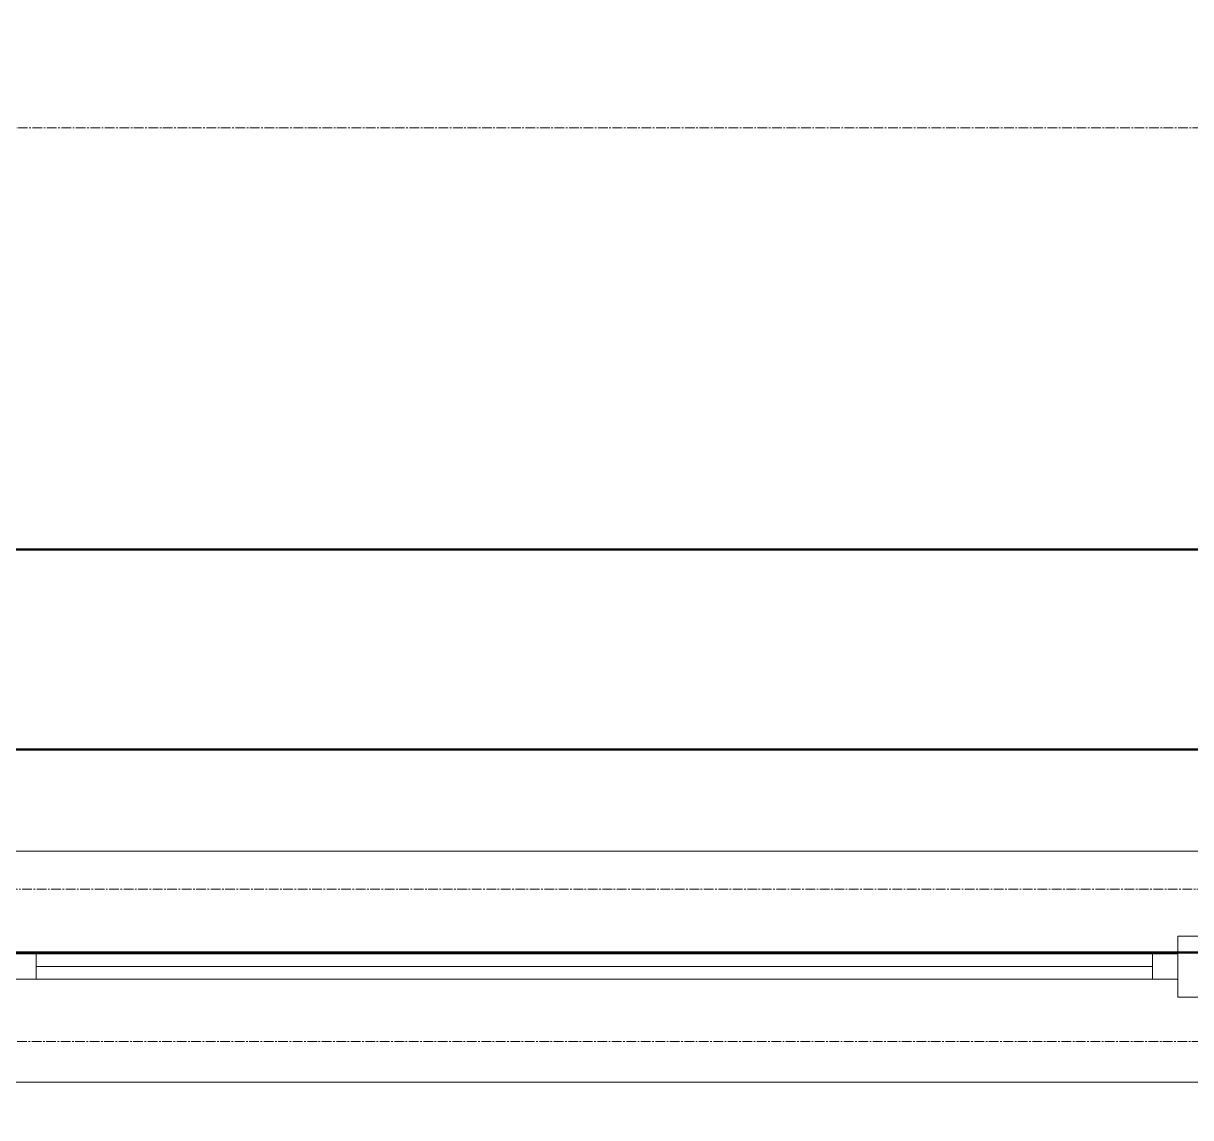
# Model space of a CAD drawing. Header units: millimetres. Extents: x -24360 to 609566, y -391049 to 148426.
# Drawn here: x 21175 to 23475, y 68250 to 70406 of the extents above; entities that cross this region are included whole.
import ezdxf

# ---------------------------------------------------------------- set-up
doc = ezdxf.new("R2010")
doc.units = ezdxf.units.MM
doc.linetypes.add('CENTER2', pattern=[28.575, 19.05, -3.175, 3.175, -3.175])
doc.layers.add('A-Wall_Материал_Газоблок_Контур', color=250, linetype='Continuous', lineweight=0)
doc.layers.add('АР_Окна', color=4, linetype='Continuous', lineweight=5)
doc.layers.add('АР_Оси_РД_100', color=7, linetype='Continuous', lineweight=0, true_color=0x525252)
doc.layers.add('РД_Оси_100', color=7, linetype='Continuous', lineweight=0, true_color=0x525252)
doc.layers.add('КР_Балки-0.5', color=60, linetype='Continuous', lineweight=50, plot=False)

# ---------------------------------------------------------------- blocks, each defined once
blk = doc.blocks.new('СОШ_2200_АР_ОСИ_М100_28.05.24')
at = {"layer": 'АР_Оси_РД_100', "linetype": 'CENTER2'}
for points in [[(119910, 70200), (-5954.958, 70200)], [(95715.503, 68700), (-5454.958, 68700), (-5954.958, 68850)], [(78274.959, 68400), (-5454.958, 68400), (-5954.958, 68250)]]:
    blk.add_lwpolyline(points, dxfattribs=at)

msp = doc.modelspace()

# ---------------------------------------------------------------- linework, layer by layer
at = {"color": 2, "lineweight": 50}
msp.add_lwpolyline([(27133, 71160), (27133, 69369), (13403, 69369), (13403, 88961)], dxfattribs=at)
at = {"layer": 'A-Wall_Материал_Газоблок_Контур', "color": 18, "linetype": 'Continuous', "lineweight": 0, "true_color": 0x000000}
for p, q in [((23500, 68775), (21100, 68775)), ((21100, 68320), (23500, 68320))]:
    msp.add_line(p, q, dxfattribs=at)
at = {"layer": 'АР_Окна', "color": 18, "linetype": 'Continuous', "lineweight": 5, "true_color": 0x000000}
for p, q in [((23500, 68775), (21100, 68775)), ((23500, 68607.5), (23450, 68607.5)), ((23450, 68607.5), (23450, 68487.5)), ((21150, 68572.5), (23450, 68572.5)), ((21200, 68572.5), (21200, 68522.5)), ((23400, 68572.5), (23400, 68522.5)), ((23450, 68572.5), (23450, 68522.5)), ((23400, 68547.5), (21200, 68547.5)), ((23450, 68522.5), (21150, 68522.5)), ((23450, 68487.5), (23500, 68487.5)), ((23500, 68320), (21100, 68320))]:
    msp.add_line(p, q, dxfattribs=at)
at = {"layer": 'КР_Балки-0.5', "color": 18, "ltscale": 200, "true_color": 0x000000}
for p, q in [((12725.048, 68975.008), (27400, 68975)), ((12725.048, 68975.008), (27400, 68975)), ((27400, 68575), (12725.048, 68575.008)), ((27400, 68575), (12725.048, 68575.008))]:
    msp.add_line(p, q, dxfattribs=at)

# ---------------------------------------------------------------- block references
at = {"layer": 'РД_Оси_100'}
msp.add_blockref('СОШ_2200_АР_ОСИ_М100_28.05.24', (0, 0), dxfattribs=at)

doc.saveas('drawing.dxf')
